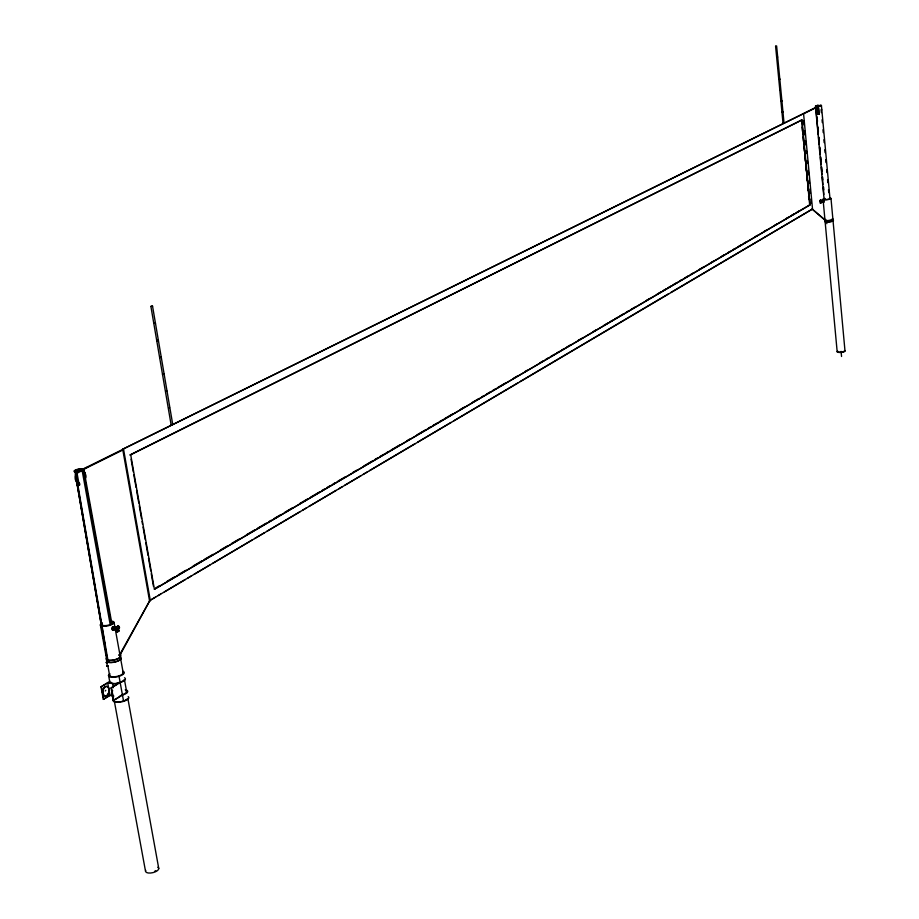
<?xml version="1.0" encoding="UTF-8"?>
<svg xmlns="http://www.w3.org/2000/svg" width="919" height="919" viewBox="0 0 919 919"><rect width="100%" height="100%" fill="white"/><g stroke="black" fill="none" stroke-linecap="round" stroke-linejoin="round"><path stroke-width="1.38" d="M118.7 631.422C117.689 632.215 121.159 623.519 117.161 626.609C112.75 626.735 117.322 634.466 119.091 630.641M172.738 424.509L152.543 306.13L151.624 306.119L150.888 306.383L171.106 424.762L172.738 424.452L171.118 424.704M821.701 200.847L821.712 201.858M823.332 200.974L823.424 201.939M152.543 306.176L150.946 306.464M113.003 628.32L113.772 629.021M820.897 201.663L820.736 203.133M823.206 202.008L823.573 201.261M823.815 201.824C823.39 203.869 822.356 200.02 823.861 200.572M119.803 654.466L150.015 600.279L120.194 654.742M821.471 201.652C820.322 206.649 819.208 197.711 821.483 200.813M827.387 221.318L826.675 221.605L826.824 223.708M826.951 221.49L812.04 208.958L826.709 221.709M113.083 628.343L113.99 628.171M105.225 690.996L105.777 690.33M820.185 200.376C819.174 201.652 821.988 202.548 820.196 203.088M820.541 201.272L820.713 201.755M823.252 201.307L823.78 201.066M823.516 201.755C822.608 203.834 822.528 199.32 823.504 201.25M823.539 201.95L823.849 202.49M118.206 625.586C113.795 628.263 119.022 630.997 117.069 632.203M118.988 627.585L118.471 626.23M821.517 109.143L821.632 110.108M120.274 654.133L120.286 655.029L120.63 653.891M113.864 629.228L113.209 629.354M114.45 627.16A1.447 0.93 -81.9 0 0 113.255 627.711L113.003 628.826M107.856 665.999L106.88 666.183M106.822 666.034L107.868 665.804M153.99 323.373L155.46 323.281L154.76 323.189M821.126 199.825L819.909 200.48M113.209 627.654L113.945 627.551M815.969 109.338L816.026 110.326L816.049 109.327M197.861 572.089L197.229 572.353M817.221 108.833C815.865 105.524 815.153 105.696 818.645 105.375M783.987 122.974L782.999 123.054L784.022 122.928L776.624 45.973L776.038 45.973M113.611 695.878L110.016 695.465L103.33 699.359L101.01 686.815L107.718 682.955L117.333 684.046L111.084 687.975L113.393 700.554L119.631 696.591M113.393 700.554L122.468 695.109M103.33 699.359L109.82 695.258M111.084 687.975L120.182 682.587M101.01 686.815L109.683 681.404L108.534 675.143M108.235 661.944L106.788 662.84L107.362 665.988M119.746 654.902L120.458 654.466L120.653 655.5M76.84 472.01L77.001 472.01A5.307 1.39 -10.5 0 0 82.216 470.987L83.951 470.126A5.307 1.39 -10.5 0 0 83.503 468.805L83.02 469.31A4.113 1.08 -10.5 0 1 82.319 470.517A4.113 1.08 -10.5 0 1 78.506 471.55L76.84 472.01L79.241 485.163L77.46 485.06L76.978 482.429M149.51 600.693L812.522 209.004L803.562 113.6L122.698 449.242L149.51 600.693L155.69 597.04M158.16 595.581L160.63 594.111M164.34 591.928L185.351 579.498M187.821 578.04L191.531 575.845M194.001 574.386L210.06 564.886M212.542 563.427L252.082 540.039M254.552 538.58L264.442 532.733M266.912 531.274L300.283 511.538M302.753 510.079L306.464 507.885M308.933 506.426L336.124 490.355M338.594 488.885L342.293 486.691M344.774 485.232L360.834 475.732M363.304 474.273L367.014 472.079M369.484 470.62L415.216 443.578M417.685 442.119L451.045 422.395M453.526 420.925L517.788 382.936M520.257 381.465L668.55 293.781M671.031 292.322L812.522 209.004M156.035 587.735L159.745 585.564M167.166 581.21L174.599 576.868M178.309 574.685L185.73 570.343M193.151 565.989L201.812 560.912M204.294 559.464L212.955 554.387M220.376 550.044L227.797 545.691M231.519 543.52L238.94 539.166M246.361 534.824L255.022 529.746M257.504 528.299L266.165 523.221M268.635 521.774L271.105 520.315M273.586 518.867L281.007 514.514M284.718 512.342L292.15 507.989M299.571 503.646L308.233 498.569M310.702 497.122L319.364 492.044M321.845 490.597L324.315 489.149M326.796 487.69L330.507 485.519M332.977 484.072L335.458 482.624M337.928 481.165L345.36 476.823M352.781 472.469L356.492 470.298M363.913 465.944L372.574 460.867M375.055 459.42L377.525 457.972M380.007 456.525L383.717 454.342M386.187 452.895L388.668 451.447M391.138 450L399.799 444.922M407.22 440.569L409.702 439.121M417.123 434.767L425.784 429.701M428.265 428.254L430.735 426.795M433.217 425.348L436.927 423.177M439.397 421.729L441.878 420.27M444.348 418.823L453.01 413.745M460.43 409.403L464.141 407.22M471.573 402.878L478.994 398.524M481.476 397.077L483.945 395.629M486.415 394.171L490.137 391.999M492.607 390.552L495.077 389.105M497.558 387.646L506.22 382.58M513.641 378.226L517.351 376.055M524.783 371.701L527.253 370.254M539.625 363.005L543.336 360.822M545.817 359.375L548.287 357.928M550.768 356.48L554.479 354.297M556.948 352.85L559.43 351.403M561.9 349.955L564.381 348.508M566.851 347.049L570.561 344.878M577.982 340.524L581.704 338.353M592.835 331.828L596.546 329.657M603.978 325.303L607.689 323.132M610.159 321.684L612.64 320.226M615.11 318.778L617.579 317.331M620.061 315.883L623.771 313.701M626.241 312.253L628.722 310.806M631.192 309.358L634.914 307.176M646.046 300.651L649.756 298.48M657.177 294.126L660.899 291.955M663.369 290.507L665.838 289.06M668.32 287.601L670.79 286.154M673.271 284.706L676.981 282.535M679.451 281.076L681.932 279.629M684.402 278.181L688.113 276.01M690.594 274.551L693.064 273.104M699.256 269.485L702.966 267.303M710.387 262.96L714.097 260.778M721.53 256.435L724 254.977M727.71 252.805L730.191 251.358M732.661 249.911L735.143 248.463M737.612 247.004L741.323 244.833M743.804 243.386L746.274 241.938M754.936 236.861L757.417 235.413M763.597 231.783L767.308 229.612M774.74 225.258L777.21 223.811M785.871 218.733L788.341 217.286M790.822 215.839L794.533 213.656M797.014 212.209L799.484 210.761M130.326 454.985L801.678 119.998L809.685 204.96L154.403 589.263L809.995 204.948L801.988 119.987L801.379 120.01M816.715 106.328C816.083 117.195 821 116.885 818.22 106.145L821.425 105.513L820.242 105.203M77.46 485.06L79.896 484.784M817.451 114.243L818.955 114.071M129.901 454.962L801.988 119.987M82.067 471.309L81.435 468.69A5.307 1.39 -10.5 0 0 75.22 470.126A5.307 1.39 -10.5 0 0 74.921 471.895L75.829 471.527L76.311 474.158M81.596 468.69L79.93 469.149A4.113 1.08 -10.5 0 0 75.404 471.378L75.829 471.527M818.691 114.209L818.22 106.145M79.321 470.861L123.043 449.276M803.183 113.623L818.404 106.122M88.235 466.783L79.413 471.137A6.077 4.055 -85.3 0 0 78.425 471.815M122.698 449.242L803.562 113.6M815.509 107.73L818.473 106.271M80.883 470.735L123.295 449.782M803.332 113.933L818.542 106.42A3.354 1.287 88.7 0 0 817.588 110.613A3.354 1.287 88.7 0 0 819.254 112.922M108.672 661.014L109.189 662.025L108.867 660.979M168.579 407.818L169.578 407.657M101.595 626.609L101.595 627.93M165.902 390.989L166.867 390.908M163.019 374.159L162.514 374.447L163.996 374.067M817.002 105.616L816.129 105.949L816.98 106.19M819.346 106.007L820.276 105.352M79.298 483.532A6.95 4.629 -85.3 0 1 77.483 472.894A6.077 4.055 -85.3 0 0 76.449 478.788L104.915 644.334M817.267 105.444L818.013 105.329M106.213 662.53L107.397 663.036M107.362 663.139L106.179 662.656M778.301 68.075L778.163 68.236M780.288 90.096L780.415 90.246M818.852 106.19L817.967 106.282M809.386 204.96L809.995 204.948M117.552 631.56L118.54 631.25M115.449 627.229L116.621 627.332M116.185 629.768L115.059 629.526M775.579 46.099L782.999 123.054M116.035 629.687L115.587 629.078M820.541 200.216L820.862 200.847M118.057 629.71L118.54 631.319M119.286 627.011L119.596 627.734M101.446 686.872L103.767 699.416M82.216 470.987L110.246 624.84M119.033 676.315L123.605 701.358M75.048 471.906L75.772 475.858M112.52 683.495L113.29 687.676M100.355 624.897L107.063 661.485M107.833 665.701L109.637 675.557M114.289 700.887L145.501 871.155M111.532 688.032L113.841 700.611M112.21 695.132L113.117 700.117M107.718 682.955L110.016 695.465M114.048 622.45L114.818 626.666M115.335 629.481L123.249 673.076M124.525 680.106L126.822 692.765M127.844 698.383L158.769 868.547M83.951 470.126L111.923 623.852M83.215 470.562L111.245 624.495M130.751 455.008L154.403 589.263M131.072 459.224L133.312 471.941M133.806 474.767L136.058 487.484M136.552 490.309L138.792 503.026M139.286 505.852L141.526 518.58M142.031 521.406L142.525 524.232M143.031 527.058L145.271 539.775M145.765 542.601L148.005 555.317M148.499 558.143L150.75 570.86M151.244 573.686L153.484 586.402M123.56 449.288L150.36 600.773M77.265 481.545L108.109 661.243M76.197 478.799L107.58 661.312M76.151 478.833L107.534 661.347M803.608 120.745L804.01 125.007M804.55 130.705L804.952 134.978M805.481 140.676L805.883 144.949M806.422 150.636L806.687 153.484M807.364 160.607L807.629 163.456M808.295 170.566L808.697 174.84M809.237 180.538L809.501 183.386M810.041 189.084L810.443 193.358M810.972 199.044L811.374 203.317M802.046 127.086L802.448 131.337M802.976 137L803.378 141.25M803.907 146.914L804.309 151.153M804.849 156.816L805.251 161.066M805.779 166.73L806.181 170.98M806.71 176.643L807.112 180.894M807.652 186.557L808.054 190.796M808.582 196.459L808.846 199.297M841.08 351.391L841.551 356.469M816.164 107.144L816.566 111.429M817.094 117.138L817.485 121.423M818.013 127.132L818.415 131.417M818.944 137.126L819.334 141.4M819.863 147.109L820.265 151.394M820.793 157.103L821.184 161.388M821.712 167.097L822.103 171.382M822.631 177.091L822.896 179.94M823.562 187.074L823.826 189.934M815.647 105.869L818.301 134.565M818.565 137.413L819.231 144.547M819.495 147.396L820.15 154.53M820.414 157.379L821.081 164.512M821.345 167.361L822 174.495M822.264 177.344L822.919 184.478M823.183 187.327L823.849 194.46M815.452 106.007L824.044 198.837M823.045 199.297L837.175 351.77M830.994 198.47L844.998 351.012M821.414 105.386L829.937 198.251M821.138 109.763L821.402 112.623M822.057 119.757L822.321 122.618M822.976 129.763L823.24 132.623M823.895 139.757L824.159 142.617M824.814 149.763L825.078 152.623M825.733 159.768L825.997 162.617M826.652 169.762L826.916 172.623M827.571 179.768L827.835 182.617M828.49 189.762L828.754 192.622M819.197 113.715A4.032 1.539 88.7 0 1 817.807 110.774A4.032 1.539 88.7 0 1 818.289 106.466A3.699 1.413 88.7 0 0 817.772 110.694A3.699 1.413 88.7 0 0 819.243 113.405M818.461 106.167A4.032 1.539 88.7 0 1 819.851 106.053M819.334 113.738A4.032 1.539 88.7 0 1 817.669 108.913A4.032 1.539 88.7 0 1 819.771 106.053M819.323 113.129A4.032 1.551 88.7 0 1 816.876 110.016A4.032 1.551 88.7 0 1 819.001 106.076M818.714 106.122A3.699 1.413 88.7 0 1 819.472 106.179M844.366 350.553A3.929 1.022 -5.2 0 1 843.745 351.92A3.929 1.022 -5.2 0 1 838.714 352.414A3.929 1.022 -5.2 0 1 837.6 351.219M843.688 351.517A2.941 0.77 -5.2 0 1 840.46 352.195M839.748 352.184A2.941 0.77 -5.2 0 1 838.22 351.472M829.708 198.044A3.998 0.781 -5.7 0 1 830.374 198.986A3.998 0.781 -5.7 0 1 825.492 199.756A3.998 0.781 -5.7 0 1 823.137 199.078L823.493 198.849A3.998 0.781 -5.7 0 1 824.883 198.424M829.535 198.32A2.987 0.586 -5.7 0 1 828.835 199.17A2.987 0.586 -5.7 0 1 824.825 199.492A2.987 0.586 -5.7 0 1 824.825 198.688M825.044 221.031A4.319 0.885 -5.6 0 0 826.836 221.961A4.319 0.885 -5.6 0 0 832.35 221.238A4.319 0.885 -5.6 0 0 832.269 220.089A3.986 0.816 -5.6 0 1 829.558 221.755A3.986 0.816 -5.6 0 1 825.354 221.031M825.676 219.526A3.986 0.816 -5.6 0 0 826.296 220.56A3.986 0.816 -5.6 0 0 831.615 220.043A3.986 0.816 -5.6 0 0 832.097 218.906A4.319 0.885 -5.6 0 1 831.925 220.055A4.319 0.885 -5.6 0 1 825.997 220.629A4.319 0.885 -5.6 0 1 825.618 219.446M128.189 696.568A8.064 2.872 -11.9 0 1 121.147 701.978A8.064 2.872 -11.9 0 1 113.588 699.37M125.283 689.744A8.076 2.86 -11.9 0 1 127.213 692.547A8.076 2.86 -11.9 0 1 120.021 695.729M113.519 695.763A8.076 2.86 -11.9 0 1 112.348 695.178M127.293 698.819A6.915 2.47 -11.9 0 1 126.236 699.692M125.88 699.91A6.915 2.47 -11.9 0 1 124.662 700.508M124.203 700.692A6.915 2.47 -11.9 0 1 121.664 701.45M120.596 701.656A6.915 2.47 -11.9 0 1 115.909 701.679M114.404 700.921A6.915 2.47 -11.9 0 1 114.289 700.749M126.385 690.996A6.915 2.447 -11.9 0 1 121.572 694.936M125.524 690.445A6.915 2.447 -11.9 0 1 125.788 690.56M124.525 677.717A8.087 2.826 -11.8 0 1 118.654 683.001A8.087 2.826 -11.8 0 1 109.798 681.151M113.565 696.659A4.894 3.113 -80.5 0 1 112.623 690.514M107.868 694.247A4.882 3.113 -80.4 0 1 103.491 695.074A4.882 3.113 -80.4 0 1 103.376 688.503A4.882 3.113 -80.4 0 1 107.741 687.01M107.937 687.217A4.882 3.113 -80.4 0 1 108.741 688.905M108.901 689.962A4.882 3.113 -80.4 0 1 108.913 690.709M108.603 692.581A4.882 3.113 -80.4 0 1 108.04 693.948M113.554 696.889A4.894 3.113 -80.5 0 1 112.187 690.468M124.191 679.658A6.927 2.412 -11.8 0 1 123.893 680.083M123.433 680.519A6.927 2.412 -11.8 0 1 122.824 680.945M122.089 681.358A6.927 2.412 -11.8 0 1 120.78 681.932M119.286 682.415A6.927 2.412 -11.8 0 1 117.172 682.886M111.555 682.61A6.927 2.412 -11.8 0 1 111.119 682.335M122.709 671.215A8.087 2.803 -11.8 0 1 121.848 675.178A8.087 2.803 -11.8 0 1 111.21 677.2A8.087 2.803 -11.8 0 1 109.889 673.65M122.629 671.973A6.938 2.401 -11.8 0 1 117.092 676.407A6.938 2.401 -11.8 0 1 109.763 674.787M81.217 470.172A6.95 4.641 -85.3 0 1 82.331 470.873M80.619 470A6.95 4.641 -85.3 0 0 75.094 476.731A6.95 4.641 -85.3 0 0 79.792 483.785A6.95 4.629 -85.3 0 1 76.587 474.974A6.95 4.629 -85.3 0 1 83.009 470.539M77.908 472.182A6.95 4.629 -85.3 0 1 83.124 470.539M84.157 471.47A6.95 4.629 -85.3 0 1 85.605 478.018M84.043 471.458A6.95 4.629 -85.3 0 1 84.847 472.768M85.157 473.549A6.95 4.629 -85.3 0 1 85.49 478.006M76.92 481.659A6.364 4.25 -85.3 0 1 76.484 473.526A6.364 4.25 -85.3 0 1 81.837 471.01M79.436 483.233A6.364 4.25 -85.3 0 1 77.345 482.176M76.794 479.408A5.79 3.86 -85.3 0 1 76.679 475.64M76.863 474.893A5.79 3.86 -85.3 0 1 77.77 472.94M78.62 471.975A5.79 3.86 -85.3 0 1 79.597 471.355M157.815 867.26A6.778 2.895 -13.2 0 1 153.105 872.602A6.778 2.895 -13.2 0 1 145.707 870.35M155.702 870.718A5.066 2.16 -13.2 0 1 154.691 871.269M112.049 621.175A6.973 2.275 -11.4 0 1 113.129 623.771L112.038 624.438A6.973 2.275 -11.4 0 1 102.342 626.184A6.973 2.275 -11.4 0 1 102.388 622.898M111.647 622.014A5.215 1.7 -11.4 0 1 108.511 625.115A5.215 1.7 -11.4 0 1 102.078 624.587M113.301 626.701A1.723 1.103 -81.9 0 1 113.979 627.355M113.003 630.089A1.723 1.103 -81.9 0 1 111.888 628.826A1.723 1.103 -81.9 0 1 112.715 626.804M114.427 629.101A1.723 1.103 -81.9 0 1 112.727 629.871A1.723 1.103 -81.9 0 1 112.727 627.275A1.723 1.103 -81.9 0 1 114.427 627.401M120.803 657.556A7.524 2.562 -11.7 0 1 113.703 662.323A7.524 2.562 -11.7 0 1 106.96 659.98M120.653 658.395A6.95 2.366 -11.7 0 1 114.519 661.956M113.451 662.162A6.95 2.366 -11.7 0 1 108.396 662.128M107.052 661.152A6.95 2.366 -11.7 0 1 107.086 660.577M118.965 654.856A7.524 2.55 -11.7 0 1 118.919 658.349A7.524 2.55 -11.7 0 1 109.074 660.485A7.524 2.55 -11.7 0 1 107.086 657.43M118.873 655.155A6.95 2.355 -11.7 0 1 114.393 659.796A6.95 2.355 -11.7 0 1 107.109 657.866M116.449 630.043A1.447 0.93 -81.9 0 1 115.3 628.516M115.392 628.148A1.447 0.93 -81.9 0 1 116.208 627.275M114.45 629.63A1.447 0.93 -81.9 0 1 113.255 629.538A1.447 0.93 -81.9 0 1 113.255 627.711M83.836 477.087C84.651 479.982 85.582 474.595 83.859 476.972M161.273 357.238L159.63 357.491L161.273 357.238M158.378 340.271L156.724 340.57L158.378 340.271M831.592 201.272L831.592 201.272M117.184 628.757C117.598 630.744 118.344 627.149 117.184 628.757M781.977 112.095L782.977 112.038L781.977 112.095M780.932 101.159L781.92 101.079L780.932 101.159M778.818 79.206L779.806 79.137L778.818 79.206M776.681 57.139L777.681 57.047L776.75 57.116M108.362 694.213A4.882 3.113 -80.4 0 0 107.086 686.436A4.882 3.113 -80.4 0 0 103.077 693.029A4.882 3.113 -80.4 0 0 108.362 694.213"/></g></svg>
